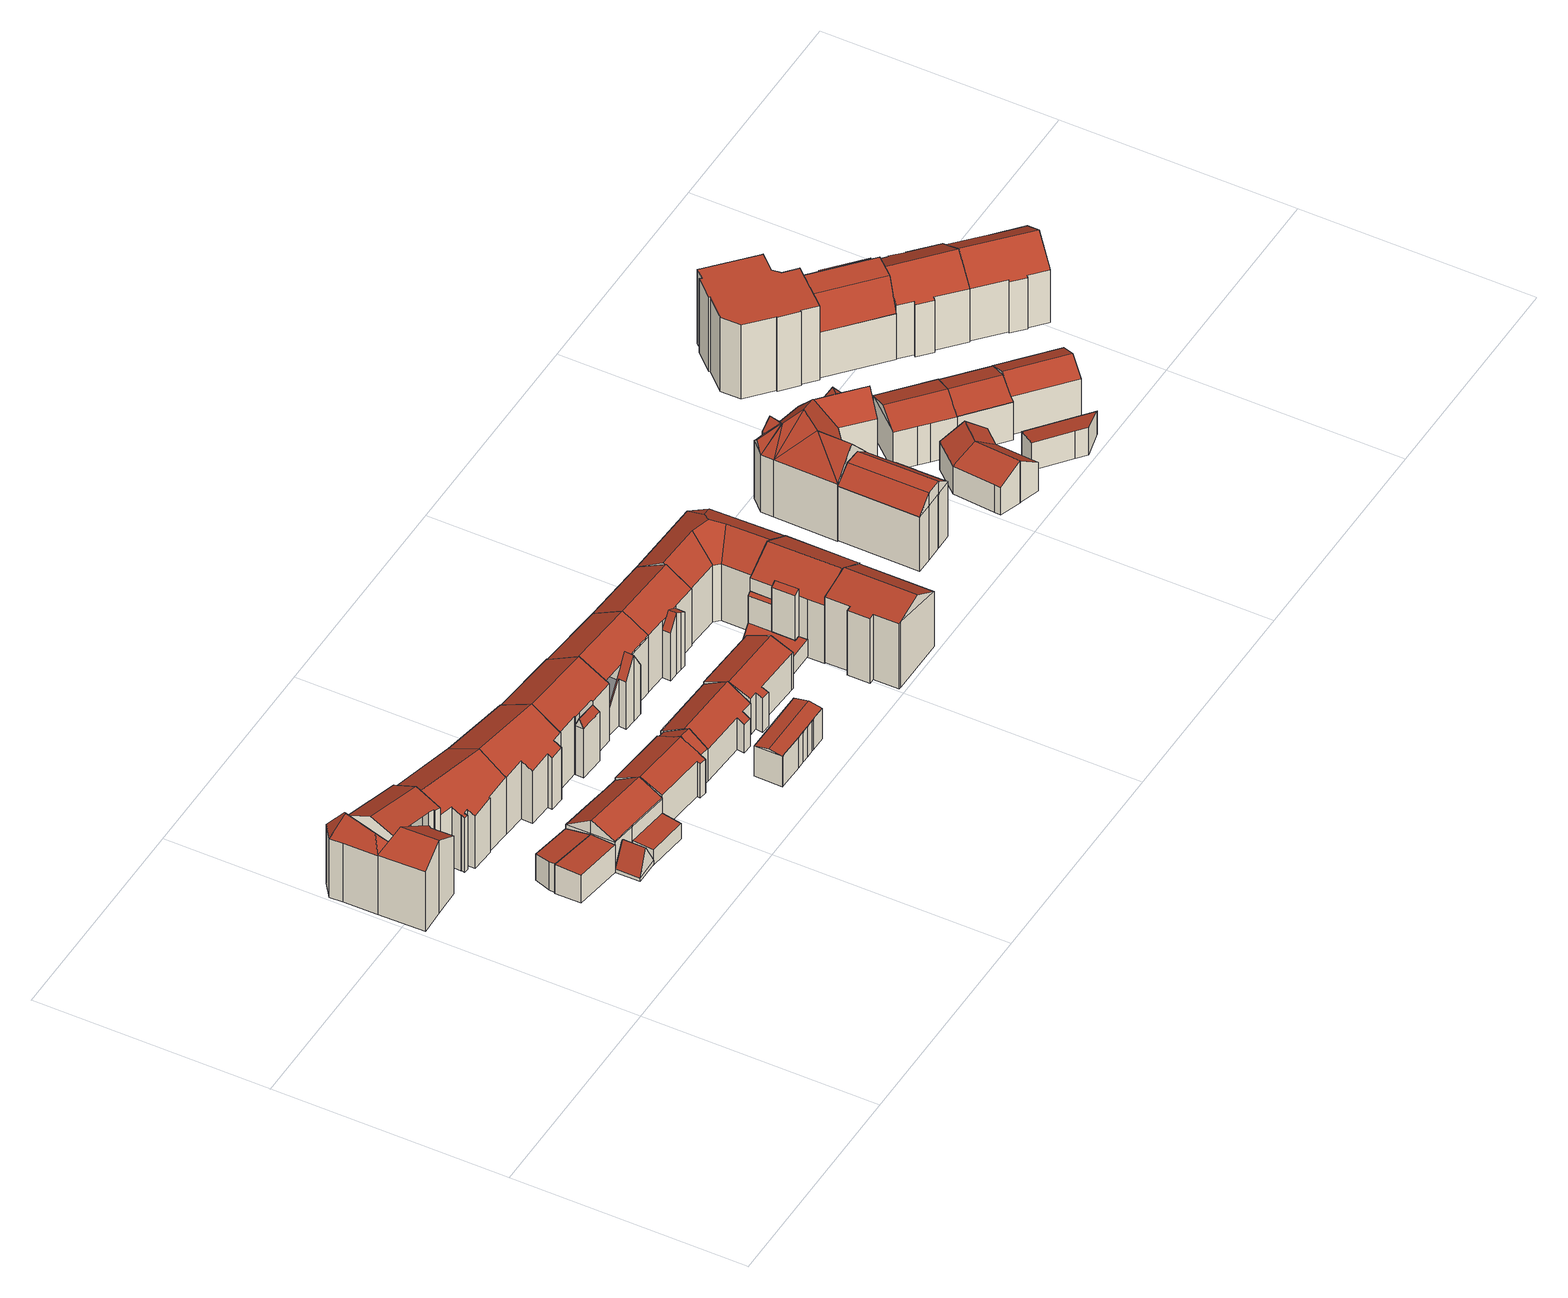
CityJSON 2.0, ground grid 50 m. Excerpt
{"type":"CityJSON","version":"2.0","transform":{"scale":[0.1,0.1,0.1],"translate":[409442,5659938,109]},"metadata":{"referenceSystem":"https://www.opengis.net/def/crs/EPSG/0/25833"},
"CityObjects":{
"building1":{"type":"Building","attributes":{"Gemeindeschluessel":14612000,"Geometrietyp2DReferenz":"3000","function":"31001_9998","roofType":"9999"},"children":["building1-1","building1-2","building1-3"]},
"building1-1":{"type":"BuildingPart","attributes":{"Dachtyp_tdc":"tdcFreeFormRoof","Dachneigung":51.76,"QualitaetDacherkennung":16,"Geometrietyp2DReferenz":"3000","measuredHeight":18.8,"roofType":"5000"},"parents":["building1"],"geometry":[{"type":"MultiSurface","lod":"2","boundaries":[[[0,1,2,3]],[[1,4,5,2]],[[4,6,7,5]],[[6,8,9,7]],[[8,10,11,12,9]],[[6,4,13,14]],[[4,1,0,15,13]],[[0,16,15]],[[16,17,18,10,8,14,13,15]],[[8,6,14]],[[19,3,2,5,7,9,12,20]]],"semantics":{"surfaces":[{"type":"WallSurface"},{"type":"RoofSurface"},{"type":"GroundSurface"}],"values":[0,0,0,0,0,1,1,1,1,1,2]}}]},
"building1-2":{"type":"BuildingPart","attributes":{"Dachtyp_tdc":"tdcGableRoof","Dachneigung":30.54,"QualitaetDacherkennung":69,"Geometrietyp2DReferenz":"3000","measuredHeight":18.02,"roofType":"3100"},"parents":["building1"],"geometry":[{"type":"MultiSurface","lod":"2","boundaries":[[[21,22,23,24]],[[22,25,26,23]],[[25,27,3,26]],[[28,29,30,31]],[[29,21,24,30]],[[32,27,25,22]],[[22,21,29,28,33,32]],[[24,23,26,3,19,34,31,30]]],"semantics":{"surfaces":[{"type":"WallSurface"},{"type":"RoofSurface"},{"type":"GroundSurface"}],"values":[0,0,0,0,0,1,1,2]}}]},
"building1-3":{"type":"BuildingPart","attributes":{"Dachtyp_tdc":"tdcGableRoof","Dachneigung":30.98,"QualitaetDacherkennung":46,"Geometrietyp2DReferenz":"3000","measuredHeight":17.95,"roofType":"3100"},"parents":["building1"],"geometry":[{"type":"MultiSurface","lod":"2","boundaries":[[[35,36,28,31,37]],[[11,38,39,12]],[[38,40,41,39]],[[40,42,43,41]],[[42,44,45,43]],[[44,35,37,45]],[[40,38,11,18,46]],[[46,47,48,33,36,35,44,42,40]],[[37,31,34,19,20,12,39,41,43,45]]],"semantics":{"surfaces":[{"type":"WallSurface"},{"type":"RoofSurface"},{"type":"GroundSurface"}],"values":[0,0,0,0,0,0,1,1,2]}}]},
"building2":{"type":"Building","attributes":{"Dachtyp_tdc":"tdcPolyFlatRoof","Gemeindeschluessel":14612000,"Dachneigung":4.63,"QualitaetDacherkennung":80,"Geometrietyp2DReferenz":"3000","measuredHeight":7.15,"function":"31001_9998","roofType":"2100"},"geometry":[{"type":"Solid","lod":"2","boundaries":[[[[49,50,51,52]],[[50,53,54,51]],[[53,55,56,54]],[[55,57,58,56]],[[57,49,52,58]],[[57,55,53,50,49]],[[52,51,54,56,58]]]],"semantics":{"surfaces":[{"type":"WallSurface"},{"type":"RoofSurface"},{"type":"GroundSurface"}],"values":[[0,0,0,0,0,1,2]]}}]},
"building3":{"type":"Building","attributes":{"Dachtyp_tdc":"tdcPolyFlatRoof","Gemeindeschluessel":14612000,"Dachneigung":7.76,"QualitaetDacherkennung":81,"Geometrietyp2DReferenz":"3000","measuredHeight":7.2,"function":"31001_9998","roofType":"2100"},"geometry":[{"type":"Solid","lod":"2","boundaries":[[[[59,60,61,62]],[[60,63,64,61]],[[63,65,66,64]],[[65,67,68,66]],[[67,59,62,68]],[[67,65,63,60,59]],[[62,61,64,66,68]]]],"semantics":{"surfaces":[{"type":"WallSurface"},{"type":"RoofSurface"},{"type":"GroundSurface"}],"values":[[0,0,0,0,0,1,2]]}}]},
"building4":{"type":"Building","attributes":{"Dachtyp_tdc":"tdcGableRoof","Gemeindeschluessel":14612000,"Dachneigung":69.43,"QualitaetDacherkennung":30,"Geometrietyp2DReferenz":"3000","measuredHeight":6.54,"function":"31001_9998","roofType":"3100"},"geometry":[{"type":"Solid","lod":"2","boundaries":[[[[69,70,71,72]],[[70,73,74,71]],[[73,75,58,74]],[[75,69,72,58]],[[73,70,76]],[[69,75,77]],[[70,69,77,76]],[[75,73,76,77]],[[72,71,74,58]]]],"semantics":{"surfaces":[{"type":"WallSurface"},{"type":"RoofSurface"},{"type":"GroundSurface"}],"values":[[0,0,0,0,0,0,1,1,2]]}}]},
"building5":{"type":"Building","attributes":{"Dachtyp_tdc":"tdcFreeFormRoof","Gemeindeschluessel":14612000,"Dachneigung":29.72,"QualitaetDacherkennung":57,"Geometrietyp2DReferenz":"3000","measuredHeight":17.85,"function":"31001_9998","roofType":"5000"},"geometry":[{"type":"Solid","lod":"2","boundaries":[[[[78,79,80,39]],[[79,81,82,80]],[[81,83,84,82]],[[83,85,86,84]],[[85,87,88,86]],[[87,89,90,88]],[[89,91,92,90]],[[91,93,94,92]],[[93,95,96,94]],[[95,97,98,96]],[[97,99,100,98]],[[99,101,102,100]],[[103,79,78,104]],[[99,97,95,93,91,89,87,85,83,81,103,104,105,106,101]],[[81,79,103]],[[78,105,104]],[[102,107,43,39,80,82,84,86,88,90,92,94,96,98,100]],[[101,106,107,102]],[[106,105,43,107]],[[105,78,39,43]]]],"semantics":{"surfaces":[{"type":"WallSurface"},{"type":"RoofSurface"},{"type":"GroundSurface"}],"values":[[0,0,0,0,0,0,0,0,0,0,0,0,1,1,0,0,2,0,0,0]]}}]},
"building6":{"type":"Building","attributes":{"Dachtyp_tdc":"tdcFreeFormRoof","Gemeindeschluessel":14612000,"Dachneigung":32.06,"QualitaetDacherkennung":81,"Geometrietyp2DReferenz":"3000","measuredHeight":10.95,"function":"31001_9998","roofType":"5000"},"geometry":[{"type":"Solid","lod":"2","boundaries":[[[[108,109,110,111]],[[109,112,113,110]],[[112,114,115,113]],[[114,116,117,115]],[[116,118,119,117]],[[118,120,121,119]],[[120,122,123,121]],[[122,108,111,123]],[[124,125,126,127,128]],[[129,130,108,122,131,125,124]],[[118,126,125,131,120]],[[120,131,122]],[[108,130,109]],[[109,130,129,112]],[[112,129,124,128,114]],[[114,128,127,116]],[[116,127,126,118]],[[111,110,113,115,117,119,121,123]]]],"semantics":{"surfaces":[{"type":"WallSurface"},{"type":"RoofSurface"},{"type":"GroundSurface"}],"values":[[0,0,0,0,0,0,0,0,1,1,0,0,0,0,0,0,0,2]]}}]},
"building7":{"type":"Building","attributes":{"Dachtyp_tdc":"tdcPolyFlatRoof","Gemeindeschluessel":14612000,"Dachneigung":5.11,"QualitaetDacherkennung":64,"Geometrietyp2DReferenz":"3000","measuredHeight":4.12,"function":"31001_9998","roofType":"2100"},"geometry":[{"type":"Solid","lod":"2","boundaries":[[[[132,133,134,135]],[[133,136,137,134]],[[136,138,139,137]],[[138,132,135,139]],[[138,136,133,132]],[[135,134,137,139]]]],"semantics":{"surfaces":[{"type":"WallSurface"},{"type":"RoofSurface"},{"type":"GroundSurface"}],"values":[[0,0,0,0,1,2]]}}]},
"building8":{"type":"Building","attributes":{"Dachtyp_tdc":"tdcFreeFormRoof","Gemeindeschluessel":14612000,"Dachneigung":30.39,"QualitaetDacherkennung":62,"Geometrietyp2DReferenz":"3000","measuredHeight":17.77,"function":"31001_9998","roofType":"5000"},"geometry":[{"type":"Solid","lod":"2","boundaries":[[[[140,141,142,143]],[[141,144,145,142]],[[144,146,147,145]],[[146,148,149,147]],[[148,150,151,149]],[[150,152,153,151]],[[152,154,155,153]],[[154,156,157,155]],[[156,158,159,157]],[[158,160,161,159]],[[160,162,163,161]],[[162,140,143,163]],[[164,148,146,165]],[[160,158,156,154,152,150,164,165,144,141,140,162]],[[146,144,165]],[[150,148,164]],[[143,142,145,147,149,151,153,155,157,159,161,163]]]],"semantics":{"surfaces":[{"type":"WallSurface"},{"type":"RoofSurface"},{"type":"GroundSurface"}],"values":[[0,0,0,0,0,0,0,0,0,0,0,0,1,1,0,0,2]]}}]},
"building9":{"type":"Building","attributes":{"Gemeindeschluessel":14612000,"Geometrietyp2DReferenz":"3000","function":"31001_9998","roofType":"9999"},"children":["building9-1","building9-2"]},
"building9-1":{"type":"BuildingPart","attributes":{"Dachtyp_tdc":"tdcGableRoof","Dachneigung":31.56,"QualitaetDacherkennung":73,"Geometrietyp2DReferenz":"3000","measuredHeight":11.24,"roofType":"3100"},"parents":["building9"],"geometry":[{"type":"MultiSurface","lod":"2","boundaries":[[[166,167,168,169]],[[167,170,171,168]],[[170,172,173,171]],[[170,167,174]],[[167,166,175,176,174]],[[172,170,174,176,177]],[[169,168,171,173,178]]],"semantics":{"surfaces":[{"type":"WallSurface"},{"type":"RoofSurface"},{"type":"GroundSurface"}],"values":[0,0,0,0,1,1,2]}}]},
"building9-2":{"type":"BuildingPart","attributes":{"Dachtyp_tdc":"tdcGableRoof","Dachneigung":26.32,"QualitaetDacherkennung":53,"Geometrietyp2DReferenz":"3000","measuredHeight":11.04,"roofType":"3100"},"parents":["building9"],"geometry":[{"type":"MultiSurface","lod":"2","boundaries":[[[179,180,181,182]],[[180,183,184,181]],[[183,185,186,184]],[[185,187,188,186]],[[187,189,166,169,188]],[[190,191,192,173,172]],[[191,179,182,192]],[[193,175,189,187,185]],[[185,183,180,179,191,190,177,193]],[[182,181,184,186,188,169,178,173,192]]],"semantics":{"surfaces":[{"type":"WallSurface"},{"type":"RoofSurface"},{"type":"GroundSurface"}],"values":[0,0,0,0,0,0,0,1,1,2]}}]},
"building10":{"type":"Building","attributes":{"Gemeindeschluessel":14612000,"Geometrietyp2DReferenz":"3000","function":"31001_9998","roofType":"9999"},"children":["building10-1","building10-2"]},
"building10-1":{"type":"BuildingPart","attributes":{"Dachtyp_tdc":"tdcGableRoof","Dachneigung":30.13,"QualitaetDacherkennung":70,"Geometrietyp2DReferenz":"3000","measuredHeight":17.76,"roofType":"3100"},"parents":["building10"],"geometry":[{"type":"MultiSurface","lod":"2","boundaries":[[[194,195,196,197,198]],[[199,200,201,202,203]],[[200,204,205,201]],[[204,206,207,205]],[[206,208,209,207]],[[208,210,211,209]],[[210,212,213,211]],[[212,214,215,213]],[[214,216,217,215]],[[216,218,219,217]],[[218,220,221,219]],[[220,194,198,221]],[[216,214,212,210,208]],[[208,206,204,200,199,222,195,194,220,218,216]],[[198,197,223,202,201,205,207,209,211,213,215,217,219,221]]],"semantics":{"surfaces":[{"type":"WallSurface"},{"type":"RoofSurface"},{"type":"GroundSurface"}],"values":[0,0,0,0,0,0,0,0,0,0,0,0,1,1,2]}}]},
"building10-2":{"type":"BuildingPart","attributes":{"Dachtyp_tdc":"tdcFreeFormRoof","Dachneigung":65.23,"QualitaetDacherkennung":11,"Geometrietyp2DReferenz":"3000","measuredHeight":14.26,"roofType":"5000"},"parents":["building10"],"geometry":[{"type":"MultiSurface","lod":"2","boundaries":[[[224,225,226,203]],[[224,203,227]],[[225,224,227,228]],[[225,228,196,226]],[[229,230,202,223,197]],[[228,227,230,229]],[[227,203,202,230]]],"semantics":{"surfaces":[{"type":"RoofSurface"},{"type":"WallSurface"},{"type":"GroundSurface"}],"values":[0,1,0,0,2,1,1]}}]},
"building11":{"type":"Building","attributes":{"Dachtyp_tdc":"tdcGableRoof","Gemeindeschluessel":14612000,"Dachneigung":31.96,"QualitaetDacherkennung":86,"Geometrietyp2DReferenz":"3000","measuredHeight":10.91,"function":"31001_9998","roofType":"3100"},"geometry":[{"type":"Solid","lod":"2","boundaries":[[[[231,232,233,234]],[[232,235,171,233]],[[235,236,237,171]],[[236,238,168,237]],[[238,239,240,168]],[[239,241,242,240]],[[241,243,244,242]],[[243,245,246,244]],[[245,247,248,246]],[[247,249,250,248]],[[243,241,239,238,236]],[[236,235,232,231,249,247,245,243]],[[250,234,233,171,237,168,240,242,244,246,248]],[[249,231,234,250]]]],"semantics":{"surfaces":[{"type":"WallSurface"},{"type":"RoofSurface"},{"type":"GroundSurface"}],"values":[[0,0,0,0,0,0,0,0,0,0,1,1,2,0]]}}]},
"building12":{"type":"Building","attributes":{"Dachtyp_tdc":"tdcGableRoof","Gemeindeschluessel":14612000,"Dachneigung":13.2,"QualitaetDacherkennung":96,"Geometrietyp2DReferenz":"3000","measuredHeight":8.26,"function":"31001_9998","roofType":"3100"},"geometry":[{"type":"Solid","lod":"2","boundaries":[[[[251,252,253,254]],[[252,255,256,253]],[[255,257,258,256]],[[257,259,260,258]],[[259,261,262,260]],[[261,263,264,262]],[[263,265,266,264]],[[265,267,268,266]],[[267,269,270,268]],[[269,271,272,270]],[[271,273,274,272]],[[273,251,254,274]],[[275,276,277,278,279,280,281,282,283,284]],[[269,267,265,277,276,271]],[[273,275,284,251]],[[251,284,283,252]],[[252,283,282,255]],[[255,282,281,257]],[[257,281,280,259]],[[259,280,279,261]],[[261,279,278,263]],[[263,278,277,265]],[[271,276,275,273]],[[254,253,256,258,260,262,264,266,268,270,272,274]]]],"semantics":{"surfaces":[{"type":"WallSurface"},{"type":"RoofSurface"},{"type":"GroundSurface"}],"values":[[0,0,0,0,0,0,0,0,0,0,0,0,1,1,0,0,0,0,0,0,0,0,0,2]]}}]},
"building13":{"type":"Building","attributes":{"Gemeindeschluessel":14612000,"Geometrietyp2DReferenz":"3000","function":"31001_9998","roofType":"9999"},"children":["building13-1","building13-2"]},
"building13-1":{"type":"BuildingPart","attributes":{"Dachtyp_tdc":"tdcGableRoof","Dachneigung":29.61,"QualitaetDacherkennung":60,"Geometrietyp2DReferenz":"3000","measuredHeight":17.54,"roofType":"3100"},"parents":["building13"],"geometry":[{"type":"MultiSurface","lod":"2","boundaries":[[[285,286,287,288]],[[286,289,290,291,287]],[[292,293,294,295,296]],[[293,297,298,294]],[[297,285,288,298]],[[297,299,300,301,302]],[[303,304,301,300,305,306,307,308]],[[292,305,300,299,293]],[[286,304,303,289]],[[285,302,301,304,286]],[[297,302,285]],[[293,299,297]],[[288,287,291,309,295,294,298]]],"semantics":{"surfaces":[{"type":"WallSurface"},{"type":"RoofSurface"},{"type":"GroundSurface"}],"values":[0,0,0,0,0,1,1,0,0,0,0,0,2]}}]},
"building13-2":{"type":"BuildingPart","attributes":{"Dachtyp_tdc":"tdcGableRoof","Dachneigung":60.43,"QualitaetDacherkennung":20,"Geometrietyp2DReferenz":"3000","measuredHeight":16.41,"roofType":"3100"},"parents":["building13"],"geometry":[{"type":"MultiSurface","lod":"2","boundaries":[[[310,311,312,313]],[[311,314,315,312]],[[314,316,317,315]],[[316,296,295,317]],[[290,318,319,291]],[[318,310,313,319]],[[320,306,321,296,316,314,311,310]],[[310,318,290,322,308,320]],[[313,312,315,317,295,309,291,319]]],"semantics":{"surfaces":[{"type":"WallSurface"},{"type":"RoofSurface"},{"type":"GroundSurface"}],"values":[0,0,0,0,0,0,1,1,2]}}]},
"building14":{"type":"Building","attributes":{"Dachtyp_tdc":"tdcGableRoof","Gemeindeschluessel":14612000,"Dachneigung":25.59,"QualitaetDacherkennung":54,"Geometrietyp2DReferenz":"3000","measuredHeight":10.78,"function":"31001_9998","roofType":"3100"},"geometry":[{"type":"Solid","lod":"2","boundaries":[[[[323,324,325,326]],[[324,327,328,325]],[[327,329,330,328]],[[329,331,332,330]],[[331,333,334,332]],[[333,335,336,334]],[[335,337,338,336]],[[337,339,246,338]],[[339,340,341,246]],[[340,342,242,341]],[[342,343,344,242]],[[343,323,326,344]],[[340,339,337,335,333,331,329,327,324,323]],[[323,343,342,340]],[[326,325,328,330,332,334,336,338,246,341,242,344]]]],"semantics":{"surfaces":[{"type":"WallSurface"},{"type":"RoofSurface"},{"type":"GroundSurface"}],"values":[[0,0,0,0,0,0,0,0,0,0,0,0,1,1,2]]}}]},
"building15":{"type":"Building","attributes":{"Gemeindeschluessel":14612000,"Geometrietyp2DReferenz":"3000","function":"31001_9998","roofType":"9999"},"children":["building15-1","building15-2"]},
"building15-1":{"type":"BuildingPart","attributes":{"Dachtyp_tdc":"tdcGableRoof","Dachneigung":30.23,"QualitaetDacherkennung":64,"Geometrietyp2DReferenz":"3000","measuredHeight":17.56,"roofType":"3100"},"parents":["building15"],"geometry":[{"type":"MultiSurface","lod":"2","boundaries":[[[345,346,347,348]],[[346,349,350,347]],[[349,351,352,350]],[[351,353,352]],[[354,355,356]],[[354,357,358,355]],[[357,359,360,358]],[[359,302,361,360]],[[302,362,363,361]],[[362,345,348,363]],[[359,357,354,364,365,366,351,349,346,345]],[[345,362,302,359]],[[348,347,350,352,367,355,358,360,361,363]]],"semantics":{"surfaces":[{"type":"WallSurface"},{"type":"RoofSurface"},{"type":"GroundSurface"}],"values":[0,0,0,0,0,0,0,0,0,0,1,1,2]}}]},
"building15-2":{"type":"BuildingPart","attributes":{"Dachtyp_tdc":"tdcGableRoof","Dachneigung":57.87,"QualitaetDacherkennung":35,"Geometrietyp2DReferenz":"3000","measuredHeight":15.24,"roofType":"3100"},"parents":["building15"],"geometry":[{"type":"MultiSurface","lod":"2","boundaries":[[[353,368,369,352]],[[368,370,371,369]],[[370,372,373,371]],[[372,374,375,373]],[[374,356,355,375]],[[372,370,368,353,366,376]],[[376,364,356,374,372]],[[367,352,369,371,373,375,355]]],"semantics":{"surfaces":[{"type":"WallSurface"},{"type":"RoofSurface"},{"type":"GroundSurface"}],"values":[0,0,0,0,0,1,1,2]}}]},
"building16":{"type":"Building","attributes":{"Gemeindeschluessel":14612000,"Geometrietyp2DReferenz":"3000","function":"31001_9998","roofType":"9999"},"children":["building16-1","building16-2"]},
"building16-1":{"type":"BuildingPart","attributes":{"Dachtyp_tdc":"tdcPolyFlatRoof","Dachneigung":0,"QualitaetDacherkennung":87,"Geometrietyp2DReferenz":"3000","measuredHeight":4.17,"roofType":"1000"},"parents":["building16"],"geometry":[{"type":"MultiSurface","lod":"2","boundaries":[[[377,378,379,380]],[[378,381,382,379]],[[381,383,384,382]],[[383,385,325,384]],[[385,386,344,325]],[[386,387,388,344]],[[387,389,390,388]],[[389,391,392,390]],[[391,389,387,386,385,383,381,378,377]],[[380,379,382,384,325,344,388,390,392]]],"semantics":{"surfaces":[{"type":"WallSurface"},{"type":"RoofSurface"},{"type":"GroundSurface"}],"values":[0,0,0,0,0,0,0,0,1,2]}}]},
"building16-2":{"type":"BuildingPart","attributes":{"Dachtyp_tdc":"tdcPolyFlatRoof","Dachneigung":0,"QualitaetDacherkennung":0,"Geometrietyp2DReferenz":"3000","measuredHeight":10.93,"roofType":"9999"},"parents":["building16"],"geometry":[{"type":"MultiSurface","lod":"2","boundaries":[[[393,394,395,396]],[[396,395,397,392,391]],[[395,394,398,397]],[[394,393,377,380,398]],[[391,377,393,396]],[[392,397,398,380]],[[391,392,380,377]]],"semantics":{"surfaces":[{"type":"RoofSurface"},{"type":"WallSurface"},{"type":"GroundSurface"},{"type":"ClosureSurface","isClosure":"1","QuelleClosure":"LoD1Solid"}],"values":[0,1,1,1,1,2,3]}}]},
"building17":{"type":"Building","attributes":{"Dachtyp_tdc":"tdcFreeFormRoof","Gemeindeschluessel":14612000,"Dachneigung":11.77,"QualitaetDacherkennung":71,"Geometrietyp2DReferenz":"3000","measuredHeight":17.76,"function":"31001_9998","roofType":"5000"},"geometry":[{"type":"Solid","lod":"2","boundaries":[[[[399,400,401,402]],[[400,403,404,401]],[[403,405,406,404]],[[405,407,408,406]],[[407,409,410,408]],[[409,411,412,410]],[[411,413,414,412]],[[413,415,416,414]],[[415,399,402,416]],[[409,407,405,417,418,399,415,413,411]],[[403,400,418,417]],[[400,399,418]],[[405,403,417]],[[402,401,404,406,408,410,412,414,416]]]],"semantics":{"surfaces":[{"type":"WallSurface"},{"type":"RoofSurface"},{"type":"GroundSurface"}],"values":[[0,0,0,0,0,0,0,0,0,1,1,0,0,2]]}}]},
"building18":{"type":"Building","attributes":{"name":"Hotel Windsor","Gemeindeschluessel":14612000,"Geometrietyp2DReferenz":"3000","function":"31001_2071","roofType":"9999"},"children":["building18-1","building18-2"]},
"building18-1":{"type":"BuildingPart","attributes":{"Dachtyp_tdc":"tdcPolyFlatRoof","Dachneigung":28.87,"QualitaetDacherkennung":52,"Geometrietyp2DReferenz":"3000","measuredHeight":16.11,"roofType":"2100"},"parents":["building18"],"geometry":[{"type":"MultiSurface","lod":"2","boundaries":[[[419,420,421,422]],[[420,423,421]],[[424,425,426,427,428]],[[425,419,422,426]],[[425,424,420,419]],[[422,421,427,426]]],"semantics":{"surfaces":[{"type":"WallSurface"},{"type":"RoofSurface"},{"type":"GroundSurface"}],"values":[0,0,0,0,1,2]}}]},
"building18-2":{"type":"BuildingPart","attributes":{"Dachtyp_tdc":"tdcGableRoof","Dachneigung":32.04,"QualitaetDacherkennung":59,"Geometrietyp2DReferenz":"3000","measuredHeight":18.28,"roofType":"3100"},"parents":["building18"],"geometry":[{"type":"MultiSurface","lod":"2","boundaries":[[[423,429,430,421]],[[429,431,432,430]],[[431,433,434,432]],[[433,435,436,434]],[[435,437,438,436]],[[437,439,440,438]],[[439,441,442,440]],[[441,443,444,442]],[[443,445,446,444]],[[445,428,427,446]],[[441,439,437,435,433]],[[433,431,429,423,428,445,443,441]],[[427,421,430,432,434,436,438,440,442,444,446]]],"semantics":{"surfaces":[{"type":"WallSurface"},{"type":"RoofSurface"},{"type":"GroundSurface"}],"values":[0,0,0,0,0,0,0,0,0,0,1,1,2]}}]},
"building19":{"type":"Building","attributes":{"Dachtyp_tdc":"tdcFreeFormRoof","Gemeindeschluessel":14612000,"Dachneigung":33.56,"QualitaetDacherkennung":49,"Geometrietyp2DReferenz":"3000","measuredHeight":18.74,"function":"31001_9998","roofType":"5000"},"geometry":[{"type":"Solid","lod":"2","boundaries":[[[[447,448,449,450]],[[448,451,452,449]],[[451,362,453,452]],[[362,454,455,453]],[[454,456,457,455]],[[456,458,459,457]],[[458,460,461,459]],[[460,447,450,461]],[[462,460,458]],[[463,464,465,462,458,456]],[[463,456,454]],[[466,467,464,463,454,362]],[[466,362,451]],[[467,466,451,448]],[[465,464,467,448,447]],[[462,465,447,460]],[[450,449,452,453,455,457,459,461]]]],"semantics":{"surfaces":[{"type":"WallSurface"},{"type":"RoofSurface"},{"type":"GroundSurface"}],"values":[[0,0,0,0,0,0,0,0,0,1,1,1,0,1,1,1,2]]}}]},
"building20":{"type":"Building","attributes":{"Dachtyp_tdc":"tdcFreeFormRoof","Gemeindeschluessel":14612000,"Dachneigung":40.74,"QualitaetDacherkennung":59,"Geometrietyp2DReferenz":"3000","measuredHeight":16.59,"function":"31001_9998","roofType":"5000"},"geometry":[{"type":"Solid","lod":"2","boundaries":[[[[468,469,470,471]],[[469,472,473,470]],[[472,474,475,473]],[[474,476,477,475]],[[476,478,479,477]],[[478,480,481,479]],[[480,482,483,481]],[[482,484,485,483]],[[484,486,487,485]],[[486,488,489,487]],[[488,490,491,489]],[[490,492,493,491]],[[492,468,471,493]],[[494,495,496,497]],[[498,499,500,501,502,503,504,474,472,505]],[[501,494,497,506,502]],[[468,498,505,469]],[[469,505,472]],[[474,504,476]],[[476,504,503,478]],[[478,503,502,480]],[[480,502,506,497,484,482]],[[490,500,499,492]],[[488,495,494,501,500,490]],[[492,499,498,468]],[[484,497,496,486]],[[486,496,495,488]],[[471,470,473,475,477,479,481,483,485,487,489,491,493]]]],"semantics":{"surfaces":[{"type":"WallSurface"},{"type":"RoofSurface"},{"type":"GroundSurface"}],"values":[[0,0,0,0,0,0,0,0,0,0,0,0,0,1,1,1,0,0,0,0,0,0,0,0,0,0,0,2]]}}]},
"building21":{"type":"Building","attributes":{"Dachtyp_tdc":"tdcFreeFormRoof","Gemeindeschluessel":14612000,"Dachneigung":49.49,"QualitaetDacherkennung":16,"Geometrietyp2DReferenz":"3000","measuredHeight":22.31,"function":"31001_9998","roofType":"5000"},"geometry":[{"type":"Solid","lod":"2","boundaries":[[[[507,508,509,510]],[[508,511,512,509]],[[511,513,514,512]],[[513,515,516,514]],[[515,517,518,516]],[[517,519,520,518]],[[519,521,522,520]],[[521,523,524,522]],[[523,525,526,524]],[[525,527,528,526]],[[527,529,530,528]],[[529,531,532,530]],[[531,533,534,532]],[[533,535,536,534]],[[535,537,538,536]],[[537,539,540,538]],[[539,541,542,540]],[[541,543,544,542]],[[543,507,510,544]],[[545,539,546]],[[539,547,546]],[[537,547,539]],[[537,548,547]],[[537,549,548]],[[535,549,537]],[[549,535,550]],[[549,550,533,531]],[[551,552,548,549,531,529]],[[529,527,553,554,551]],[[553,525,523,555,554]],[[556,557,555,523,521]],[[557,556,519,517]],[[552,551,554,555,557,517,515]],[[547,548,552,515,513]],[[558,559,546,547,513,511]],[[559,558,508,507]],[[545,546,559]],[[545,559,507]],[[545,507,543]],[[543,541,545]],[[539,545,541]],[[533,550,535]],[[525,553,527]],[[519,556,521]],[[508,558,511]],[[510,509,512,514,516,518,520,522,524,526,528,530,532,534,536,538,540,542,544]]]],"semantics":{"surfaces":[{"type":"WallSurface"},{"type":"RoofSurface"},{"type":"GroundSurface"}],"values":[[0,0,0,0,0,0,0,0,0,0,0,0,0,0,0,0,0,0,0,1,1,1,1,1,1,1,1,1,1,1,1,1,1,1,1,1,1,1,1,1,0,0,0,0,0,2]]}}]},
"building22":{"type":"Building","attributes":{"Gemeindeschluessel":14612000,"Geometrietyp2DReferenz":"3000","function":"31001_9998","roofType":"9999"},"children":["building22-1","building22-2"]},
"building22-1":{"type":"BuildingPart","attributes":{"Dachtyp_tdc":"tdcGableRoof","Dachneigung":35.91,"QualitaetDacherkennung":82,"Geometrietyp2DReferenz":"3000","measuredHeight":10.4,"roofType":"3100"},"parents":["building22"],"geometry":[{"type":"MultiSurface","lod":"2","boundaries":[[[560,561,562,563]],[[561,564,565,562]],[[564,566,567,565]],[[560,563,568,569]],[[569,570,571,572,573,574,560]],[[575,573,572,576,577]],[[564,575,577,566]],[[561,574,573,575,564]],[[560,574,561]],[[563,562,565,567,578,568]]],"semantics":{"surfaces":[{"type":"WallSurface"},{"type":"RoofSurface"},{"type":"GroundSurface"}],"values":[0,0,0,0,1,1,0,0,0,2]}}]},
"building22-2":{"type":"BuildingPart","attributes":{"Dachtyp_tdc":"tdcGableRoof","Dachneigung":37.72,"QualitaetDacherkennung":77,"Geometrietyp2DReferenz":"3000","measuredHeight":10.42,"roofType":"3100"},"parents":["building22"],"geometry":[{"type":"MultiSurface","lod":"2","boundaries":[[[579,580,581,582]],[[580,583,584,581]],[[583,585,586,584]],[[585,569,568,586]],[[587,588,567,566,577]],[[587,579,582,588]],[[589,570,569,585,583,580]],[[580,579,587,577,576,572,589]],[[582,581,584,586,568,578,567,588]]],"semantics":{"surfaces":[{"type":"WallSurface"},{"type":"RoofSurface"},{"type":"GroundSurface"}],"values":[0,0,0,0,0,0,1,1,2]}}]},
"building23":{"type":"Building","attributes":{"Dachtyp_tdc":"tdcFreeFormRoof","Gemeindeschluessel":14612000,"Dachneigung":22.63,"QualitaetDacherkennung":75,"Geometrietyp2DReferenz":"3000","measuredHeight":11.9,"function":"31001_9998","roofType":"5000"},"geometry":[{"type":"Solid","lod":"2","boundaries":[[[[590,591,592,593]],[[591,594,595,592]],[[594,596,597,595]],[[596,598,599,597]],[[598,600,601,599]],[[600,590,593,601]],[[602,594,591,603]],[[598,596,602,603,590,600]],[[591,590,603]],[[596,594,602]],[[593,592,595,597,599,601]]]],"semantics":{"surfaces":[{"type":"WallSurface"},{"type":"RoofSurface"},{"type":"GroundSurface"}],"values":[[0,0,0,0,0,0,1,1,0,0,2]]}}]},
"building24":{"type":"Building","attributes":{"Dachtyp_tdc":"tdcPolyFlatRoof","Gemeindeschluessel":14612000,"Dachneigung":13.91,"QualitaetDacherkennung":75,"Geometrietyp2DReferenz":"3000","measuredHeight":6.83,"function":"31001_9998","roofType":"2100"},"geometry":[{"type":"Solid","lod":"2","boundaries":[[[[604,605,606,607]],[[605,608,609,606]],[[608,610,611,609]],[[610,612,613,611]],[[612,604,607,613]],[[612,610,608,605,604]],[[607,606,609,611,613]]]],"semantics":{"surfaces":[{"type":"WallSurface"},{"type":"RoofSurface"},{"type":"GroundSurface"}],"values":[[0,0,0,0,0,1,2]]}}]},
"building25":{"type":"Building","attributes":{"Dachtyp_tdc":"tdcGableRoof","Gemeindeschluessel":14612000,"Dachneigung":22.81,"QualitaetDacherkennung":74,"Geometrietyp2DReferenz":"3000","measuredHeight":11.64,"function":"31001_9998","roofType":"3100"},"geometry":[{"type":"Solid","lod":"2","boundaries":[[[[596,614,615,616]],[[614,617,618,615]],[[617,619,620,618]],[[619,621,622,620]],[[621,623,624,622]],[[623,596,616,624]],[[625,626,627,614,602]],[[628,629,625,602,630]],[[623,628,630,596]],[[596,630,602,614]],[[621,629,628,623]],[[619,626,625,629,621]],[[617,627,626,619]],[[614,627,617]],[[616,615,618,620,622,624]]]],"semantics":{"surfaces":[{"type":"WallSurface"},{"type":"RoofSurface"},{"type":"GroundSurface"}],"values":[[0,0,0,0,0,0,1,1,0,0,0,0,0,0,2]]}}]},
"building26":{"type":"Building","attributes":{"Dachtyp_tdc":"tdcGableRoof","Gemeindeschluessel":14612000,"Dachneigung":28.83,"QualitaetDacherkennung":75,"Geometrietyp2DReferenz":"3000","measuredHeight":11.89,"function":"31001_9998","roofType":"3100"},"geometry":[{"type":"Solid","lod":"2","boundaries":[[[[631,632,633,634]],[[632,635,636,633]],[[635,637,638,636]],[[637,631,634,638]],[[635,632,639]],[[631,637,640]],[[632,631,640,639]],[[637,635,639,640]],[[634,633,636,638]]]],"semantics":{"surfaces":[{"type":"WallSurface"},{"type":"RoofSurface"},{"type":"GroundSurface"}],"values":[[0,0,0,0,0,0,1,1,2]]}}]},
"building27":{"type":"Building","attributes":{"Dachtyp_tdc":"tdcPolyFlatRoof","Gemeindeschluessel":14612000,"Dachneigung":0,"QualitaetDacherkennung":37,"Geometrietyp2DReferenz":"3000","measuredHeight":18.45,"function":"31001_9998","roofType":"1000"},"geometry":[{"type":"Solid","lod":"2","boundaries":[[[[641,642,643,644]],[[642,645,646,643]],[[645,647,648,646]],[[647,649,650,648]],[[649,651,652,650]],[[651,653,654,652]],[[653,655,656,654]],[[655,657,658,656]],[[657,659,660,658]],[[659,661,662,660]],[[661,663,664,662]],[[663,665,666,664]],[[665,667,668,666]],[[667,669,670,668]],[[669,671,672,670]],[[671,673,674,672]],[[673,641,644,674]],[[673,671,669,667,665,663,661,659,657,655,653,651,649,647,645,642,641]],[[644,643,646,648,650,652,654,656,658,660,662,664,666,668,670,672,674]]]],"semantics":{"surfaces":[{"type":"WallSurface"},{"type":"RoofSurface"},{"type":"GroundSurface"}],"values":[[0,0,0,0,0,0,0,0,0,0,0,0,0,0,0,0,0,1,2]]}}]},
"building28":{"type":"Building","attributes":{"Gemeindeschluessel":14612000,"Geometrietyp2DReferenz":"3000","function":"31001_9998","roofType":"9999"},"children":["building28-1","building28-2","building28-3"]},
"building28-1":{"type":"BuildingPart","attributes":{"Dachtyp_tdc":"tdcFreeFormRoof","Dachneigung":71.5,"QualitaetDacherkennung":20,"Geometrietyp2DReferenz":"3000","measuredHeight":14.2,"roofType":"5000"},"parents":["building28"],"geometry":[{"type":"MultiSurface","lod":"2","boundaries":[[[675,676,677,678]],[[676,679,680,677]],[[679,681,682,680]],[[681,683,684,682]],[[683,685,686,684]],[[685,687,688,686]],[[687,689,688]],[[690,675,678,691,692]],[[687,685,683,693]],[[683,681,679,676,675,694,693]],[[675,690,694]],[[690,687,693,694]],[[678,677,680,682,684,686,688,691]]],"semantics":{"surfaces":[{"type":"WallSurface"},{"type":"RoofSurface"},{"type":"GroundSurface"}],"values":[0,0,0,0,0,0,0,0,1,1,1,1,2]}}]},
"building28-2":{"type":"BuildingPart","attributes":{"Dachtyp_tdc":"tdcCutGableRoof","Dachneigung":62.06,"QualitaetDacherkennung":57,"Geometrietyp2DReferenz":"3000","measuredHeight":17.98,"roofType":"9999"},"parents":["building28"],"geometry":[{"type":"MultiSurface","lod":"2","boundaries":[[[695,696,697,698]],[[696,699,700,697]],[[701,702,703,704]],[[702,695,698,703]],[[705,706,707,695]],[[708,709,710,711,712]],[[706,711,710,707]],[[701,713,712,711,706,705,702]],[[696,709,708,714,699]],[[695,707,710,709,696]],[[702,705,695]],[[698,697,700,704,703]]],"semantics":{"surfaces":[{"type":"WallSurface"},{"type":"RoofSurface"},{"type":"GroundSurface"}],"values":[0,0,0,0,1,1,1,0,0,0,0,2]}}]},
"building28-3":{"type":"BuildingPart","attributes":{"Dachtyp_tdc":"tdcFreeFormRoof","Dachneigung":77.46,"QualitaetDacherkennung":30,"Geometrietyp2DReferenz":"3000","measuredHeight":15.54,"roofType":"5000"},"parents":["building28"],"geometry":[{"type":"MultiSurface","lod":"2","boundaries":[[[715,692,691,716]],[[689,713,701,704,688]],[[714,715,716,700,699]],[[713,689,717]],[[689,692,715,718,717]],[[718,715,714]],[[714,713,717,718]],[[716,691,688,704,700]]],"semantics":{"surfaces":[{"type":"WallSurface"},{"type":"RoofSurface"},{"type":"GroundSurface"}],"values":[0,0,0,1,1,1,1,2]}}]},
"building29":{"type":"Building","attributes":{"Gemeindeschluessel":14612000,"Geometrietyp2DReferenz":"3000","function":"31001_9998","roofType":"9999"},"children":["building29-1","building29-2"]},
"building29-1":{"type":"BuildingPart","attributes":{"Dachtyp_tdc":"tdcGableRoof","Dachneigung":35.27,"QualitaetDacherkennung":63,"Geometrietyp2DReferenz":"3000","measuredHeight":17.67,"roofType":"3100"},"parents":["building29"],"geometry":[{"type":"MultiSurface","lod":"2","boundaries":[[[719,720,721,722]],[[720,723,724,721]],[[723,725,726,724]],[[725,727,728,726]],[[727,729,730,728]],[[729,683,731,730]],[[683,732,733,731]],[[732,734,735,733]],[[734,736,737,735]],[[738,739,740,741,742]],[[739,743,744,740]],[[743,745,746,744]],[[745,747,748,746]],[[747,749,750,748]],[[749,751,752,750]],[[751,719,722,752]],[[747,745,743,739,738,736,734,732,683,729,727]],[[727,725,723,720,719,751,749,747]],[[722,721,724,726,728,730,731,733,735,741,740,744,746,748,750,752]]],"semantics":{"surfaces":[{"type":"WallSurface"},{"type":"RoofSurface"},{"type":"GroundSurface"}],"values":[0,0,0,0,0,0,0,0,0,0,0,0,0,0,0,0,1,1,2]}}]},
"building29-2":{"type":"BuildingPart","attributes":{"Dachtyp_tdc":"tdcPolyFlatRoof","Dachneigung":7.96,"QualitaetDacherkennung":48,"Geometrietyp2DReferenz":"3000","measuredHeight":5.43,"roofType":"2100"},"parents":["building29"],"geometry":[{"type":"MultiSurface","lod":"2","boundaries":[[[737,753,754,735]],[[753,755,756,754]],[[755,757,758,756]],[[757,759,760,758]],[[759,761,740,760]],[[761,742,741,740]],[[761,759,757,755,753,737,742]],[[741,735,754,756,758,760,740]]],"semantics":{"surfaces":[{"type":"WallSurface"},{"type":"RoofSurface"},{"type":"GroundSurface"}],"values":[0,0,0,0,0,0,1,2]}}]},
"building30":{"type":"Building","attributes":{"Gemeindeschluessel":14612000,"Geometrietyp2DReferenz":"3000","function":"31001_9998","roofType":"9999"},"children":["building30-1","building30-2"]},
"building30-1":{"type":"BuildingPart","attributes":{"Dachtyp_tdc":"tdcGableRoof","Dachneigung":35.41,"QualitaetDacherkennung":71,"Geometrietyp2DReferenz":"3000","measuredHeight":17.49,"roofType":"3100"},"parents":["building30"],"geometry":[{"type":"MultiSurface","lod":"2","boundaries":[[[762,763,764,765]],[[763,766,767,764]],[[766,749,768,767]],[[749,769,770,768]],[[769,745,771,770]],[[745,772,773,774,771]],[[775,776,777,778,779]],[[776,780,781,777]],[[780,782,783,781]],[[782,784,785,783]],[[784,762,765,785]],[[780,776,775,772,745,769]],[[769,749,766,763,762,784,782,780]],[[765,764,767,768,770,771,774,778,777,781,783,785]]],"semantics":{"surfaces":[{"type":"WallSurface"},{"type":"RoofSurface"},{"type":"GroundSurface"}],"values":[0,0,0,0,0,0,0,0,0,0,0,1,1,2]}}]},
"building30-2":{"type":"BuildingPart","attributes":{"Dachtyp_tdc":"tdcPolyFlatRoof","Dachneigung":3.9,"QualitaetDacherkennung":31,"Geometrietyp2DReferenz":"3000","measuredHeight":4.93,"roofType":"2100"},"parents":["building30"],"geometry":[{"type":"MultiSurface","lod":"2","boundaries":[[[773,786,771,774]],[[786,787,788,771]],[[787,789,790,788]],[[789,791,792,790]],[[791,779,778,792]],[[779,791,789,787,786,773]],[[774,771,788,790,792,778]]],"semantics":{"surfaces":[{"type":"WallSurface"},{"type":"RoofSurface"},{"type":"GroundSurface"}],"values":[0,0,0,0,0,1,2]}}]}
},
"vertices":[
[5,553,156],[4,625,156],[4,625,11],[5,553,11],[3,653,156],[3,653,11],[34,677,156],[34,677,11],[80,663,156],[80,663,11],[78,655,156],[78,655,155],[78,655,11],[37,637,199],[41,642,196],[28,571,186],[44,541,156],[61,598,156],[77,652,156],[44,541,11],[61,598,11],
[121,458,155],[63,456,191],[63,456,11],[121,458,11],[7,454,158],[7,454,11],[5,553,158],[131,515,148],[120,505,155],[120,505,11],[131,515,11],[61,536,191],[79,530,180],[61,536,11],
[141,511,180],[131,515,180],[141,511,11],[189,621,155],[189,621,11],[172,564,190],[172,564,11],[153,503,179],[153,503,11],[143,508,179],[143,508,11],[61,598,190],[44,541,180],[61,536,180],
[211,240,80],[210,295,84],[210,295,12],[211,240,12],[213,295,84],[213,295,12],[314,277,84],[314,277,12],[314,226,80],[314,226,12],
[213,295,83],[214,309,81],[214,309,11],[213,295,11],[226,344,76],[226,344,11],[313,329,76],[313,329,11],[314,277,83],[314,277,11],
[366,219,23],[366,174,23],[366,174,12],[366,219,12],[314,174,20],[314,174,12],[314,226,20],[336,174,78],[336,223,78],
[189,621,148],[331,585,148],[331,585,11],[309,457,156],[309,457,11],[309,451,153],[309,451,11],[252,455,147],[252,455,11],[252,453,146],[252,453,11],[200,456,141],[200,456,11],[201,473,150],[201,473,11],[191,473,149],[191,473,11],[191,467,145],[191,467,11],[182,468,145],[182,468,11],[183,476,149],[183,476,11],[182,476,149],[182,476,11],[318,513,189],[168,552,189],[153,503,160],[183,496,160],[183,496,11],
[385,318,86],[432,311,86],[432,311,10],[385,318,10],[461,307,86],[461,307,10],[458,207,86],[458,207,10],[366,219,86],[366,219,10],[314,226,86],[314,226,10],[314,277,86],[314,277,10],[313,329,86],[313,329,10],[460,256,119],[314,275,119],[314,226,89],[366,219,89],[458,207,89],[461,307,87],[432,311,87],[314,277,118],
[458,207,52],[453,164,49],[453,164,11],[458,207,11],[366,174,48],[366,174,11],[366,219,52],[366,219,11],
[360,448,154],[309,451,151],[309,451,10],[360,448,10],[309,457,155],[309,457,10],[331,585,147],[331,585,10],[481,558,147],[481,558,10],[465,429,154],[465,429,10],[465,423,151],[465,423,10],[442,425,149],[442,425,10],[441,408,140],[441,408,10],[409,410,137],[409,410,10],[410,420,143],[410,420,10],[359,423,140],[359,423,10],[472,487,188],[318,513,188],
[597,294,88],[618,292,88],[618,292,9],[597,294,9],[614,197,90],[614,197,9],[587,201,91],[587,201,9],[616,237,122],[592,255,112],[591,240,122],[590,232,115],[591,241,9],
[569,188,93],[570,195,96],[570,195,9],[569,188,9],[458,207,96],[458,207,9],[460,254,119],[460,254,9],[461,307,93],[461,307,9],[597,294,93],[587,201,100],[585,186,93],[585,186,9],[591,241,119],
[624,409,151],[568,412,150],[568,412,131],[568,412,9],[624,409,9],[514,420,152],[514,421,152],[514,421,9],[514,420,9],[514,420,131],[465,423,152],[465,423,9],[465,429,155],[465,429,9],[472,487,187],[472,487,9],[481,558,145],[481,558,9],[631,544,147],[631,544,9],[631,541,148],[631,541,9],[628,474,187],[628,474,9],[625,418,156],[625,418,9],[625,413,153],[625,413,9],[569,416,152],[569,416,9],
[514,411,152],[559,408,151],[569,416,131],[513,401,131],[568,398,131],[568,398,9],[513,401,9],
[715,176,78],[716,192,88],[716,192,9],[715,176,9],[614,197,88],[616,246,118],[616,246,9],[618,292,90],[619,298,86],[619,298,9],[769,291,86],[769,291,9],[766,239,118],[766,239,9],[763,189,88],[763,189,9],[736,191,88],[736,191,9],[735,175,78],[735,175,9],
[781,68,86],[777,68,86],[777,68,11],[781,68,11],[759,68,86],[759,68,11],[743,68,86],[743,68,11],[725,68,86],[725,68,11],[668,69,86],[668,69,11],[666,69,86],[666,69,11],[666,129,86],[666,129,11],[759,128,86],[759,128,11],[778,128,86],[778,128,11],[815,128,86],[815,128,11],[815,68,86],[815,68,11],[815,68,87],[815,96,93],[666,97,93],[666,69,87],[668,69,87],[725,68,87],[743,68,87],[759,68,87],[777,68,87],[781,68,87],
[781,530,145],[774,410,145],[774,410,7],[781,530,7],[719,413,145],[719,413,128],[719,413,7],[625,420,145],[631,541,145],[631,541,7],[625,420,7],[625,420,47],[631,544,145],[631,544,7],[631,541,146],[628,477,183],[778,465,183],[781,530,146],[719,413,150],[774,410,150],[625,420,149],[683,416,150],[695,415,150],[707,414,150],[695,415,7],
[694,396,171],[668,398,124],[668,398,7],[694,396,7],[669,414,124],[669,414,7],[625,418,47],[625,418,7],[718,395,128],[718,395,7],[695,415,171],[680,416,145],[710,414,145],
[914,229,117],[912,200,106],[912,200,9],[914,229,9],[911,182,99],[911,182,9],[906,182,99],[906,182,9],[801,187,99],[801,187,9],[800,172,93],[800,172,9],[780,173,93],[780,173,9],[781,189,99],[781,189,9],[763,189,99],[766,237,117],[766,237,9],[769,291,91],[918,283,91],[918,283,9],
[927,456,184],[924,404,151],[924,404,8],[927,456,8],[924,401,149],[924,401,8],[871,404,149],[871,404,8],[871,404,142],[822,407,149],[822,407,8],[822,407,126],[774,410,149],[774,410,8],[778,465,184],[778,465,8],[781,530,8],[931,520,146],[931,520,8],[837,406,149],[844,405,149],[861,405,149],[844,405,8],
[870,386,142],[870,386,8],[858,387,150],[858,387,8],[843,388,160],[843,388,8],[822,389,126],[822,389,8],[844,405,160],
[987,269,51],[987,219,51],[987,219,9],[987,269,9],[1000,219,51],[1000,219,9],[1000,200,51],[1000,200,9],[912,200,51],[918,283,51],[918,305,51],[918,305,9],[941,304,51],[941,304,9],[987,318,51],[987,318,9],
[987,269,118],[1000,269,118],[1000,321,118],[987,318,118],[1000,321,9],[1000,269,9],
[1000,165,172],[1136,166,145],[1136,166,10],[1000,165,10],[1135,10,146],[1135,10,10],[1007,10,173],[1007,10,10],[1002,10,172],[1002,10,10],[1002,64,172],[1002,64,10],[990,64,170],[990,64,10],[990,112,170],[990,112,10],[1001,112,172],[1001,112,10],[1073,10,187],[1074,165,187],
[987,269,161],[1000,269,168],[1000,269,7],[987,269,7],[1000,269,151],[1000,219,168],[987,219,161],[987,219,7],[1000,219,7],[1000,219,151],
[1000,321,151],[1000,321,7],[1012,321,158],[1012,321,7],[1066,321,190],[1066,321,7],[1136,321,147],[1136,321,7],[1136,168,147],[1136,168,7],[1136,166,147],[1136,166,7],[1067,165,190],[1067,165,7],[1000,165,151],[1000,165,7],[1000,200,151],[1000,200,7],
[1012,388,146],[1001,400,146],[1001,400,6],[1012,388,6],[924,404,146],[924,404,6],[931,520,6],[1109,512,146],[1109,512,6],[1133,480,146],[1133,480,6],[1136,321,146],[1136,321,6],[1012,321,146],[1012,321,6],[1074,321,187],[1084,463,179],[1061,441,194],[1073,412,186],[927,462,184],[1028,457,185],
[1409,267,142],[1409,242,142],[1409,242,8],[1409,267,8],[1412,242,142],[1412,242,8],[1412,202,142],[1412,202,8],[1410,202,142],[1410,202,8],[1410,133,142],[1410,133,8],[1375,132,142],[1375,132,8],[1373,132,142],[1373,132,8],[1338,132,142],[1338,132,8],[1302,132,142],[1302,132,8],[1303,304,142],[1303,304,8],[1406,302,142],[1406,302,8],[1405,267,142],[1405,267,8],[1338,303,174],[1303,304,144],[1302,132,144],[1338,132,174],[1409,267,144],[1405,267,148],[1406,302,147],[1375,302,173],[1375,132,173],[1410,133,144],[1410,202,144],[1409,242,144],[1373,132,173],
[1359,489,148],[1361,494,148],[1361,494,6],[1359,489,6],[1402,484,148],[1402,484,6],[1401,479,148],[1401,479,6],[1453,469,148],[1453,469,6],[1488,438,148],[1488,438,6],[1490,440,148],[1490,440,6],[1522,412,148],[1522,412,6],[1520,409,148],[1520,409,6],[1547,385,148],[1547,385,6],[1493,326,148],[1493,326,6],[1437,377,148],[1437,377,6],[1406,352,148],[1406,352,6],[1406,302,148],[1406,302,6],[1303,304,148],[1303,304,6],[1304,439,148],[1304,439,6],[1305,466,148],[1305,466,6],[1333,495,148],[1333,495,6],[1338,494,148],[1338,494,6],[1320,482,166],[1348,447,199],[1348,445,199],[1373,414,229],[1355,376,208],[1354,303,208],[1438,429,195],[1434,429,198],[1520,356,195],[1468,403,195],[1471,406,189],[1506,426,173],[1490,408,173],[1381,489,173],[1375,463,173],
[1555,229,85],[1588,200,85],[1588,200,16],[1555,229,16],[1625,168,85],[1625,168,16],[1595,134,85],[1595,134,16],[1508,175,16],[1508,175,85],[1516,172,91],[1553,154,119],[1554,154,120],[1592,197,120],[1588,200,117],[1625,168,88],[1577,143,102],[1595,134,88],[1553,154,16],
[1547,56,120],[1546,56,120],[1546,56,16],[1547,56,16],[1500,71,84],[1500,71,16],[1501,85,84],[1501,85,16],[1590,42,88],[1590,42,16],[1553,154,120],
[1514,304,107],[1584,384,108],[1584,384,11],[1514,304,11],[1680,301,108],[1680,301,11],[1608,222,107],[1608,222,11],[1569,256,107],[1569,256,11],[1550,273,107],[1550,273,11],[1644,261,130],[1549,344,130],
[1629,77,89],[1658,114,78],[1658,114,21],[1629,77,21],[1773,20,78],[1773,20,21],[1716,6,89],[1716,6,21],[1696,23,89],[1696,23,21],
[1680,301,107],[1680,301,13],[1608,222,13],[1758,232,107],[1758,232,13],[1760,231,107],[1760,231,13],[1700,161,107],[1700,161,13],[1692,151,107],[1692,151,13],[1726,191,130],[1760,231,108],[1758,232,108],[1692,151,108],[1700,161,113],[1608,222,108],
[1760,231,109],[1865,140,109],[1865,140,15],[1760,231,15],[1805,71,110],[1805,71,15],[1700,161,110],[1700,161,15],[1835,105,134],[1730,195,134],
[1718,649,189],[1744,626,189],[1744,626,5],[1718,649,5],[1672,545,189],[1672,545,5],[1644,569,189],[1644,569,5],[1642,567,189],[1642,567,5],[1607,598,189],[1607,598,5],[1608,600,189],[1608,600,5],[1557,646,189],[1557,646,5],[1556,689,189],[1556,689,5],[1596,732,189],[1596,732,5],[1594,734,189],[1594,734,5],[1630,774,189],[1630,774,5],[1634,770,189],[1634,770,5],[1651,789,189],[1651,789,5],[1740,708,189],[1740,708,5],[1745,703,189],[1745,703,5],[1715,670,189],[1715,670,5],
[1817,591,139],[1823,598,111],[1823,598,10],[1817,591,10],[1842,581,111],[1842,581,10],[1836,574,139],[1836,574,10],[1869,545,139],[1869,545,10],[1865,541,139],[1865,541,10],[1863,539,139],[1863,539,10],[1863,539,134],[1812,585,139],[1812,585,10],[1812,585,134],[1863,545,152],[1818,585,151],
[1672,545,123],[1744,626,123],[1744,626,10],[1672,545,10],[1760,612,123],[1760,612,10],[1854,528,123],[1783,446,123],[1783,446,10],[1854,528,10],[1783,446,124],[1806,472,189],[1695,571,189],[1760,612,150],[1744,626,150],[1730,610,190],[1840,512,190],[1854,528,150],[1854,528,134],[1760,612,134],
[1780,612,134],[1780,612,10],[1853,538,166],[1778,605,165],
[1833,393,140],[1805,418,140],[1805,418,11],[1833,393,11],[1809,422,144],[1809,422,11],[1783,446,144],[1783,446,11],[1824,493,187],[1824,493,11],[1865,541,143],[1865,541,11],[1869,545,11],[1880,558,127],[1880,558,11],[1910,532,126],[1910,532,11],[1910,532,127],[1910,532,65],[1936,509,126],[1936,510,126],[1936,510,11],[1936,509,11],[1936,509,65],[1989,462,126],[1989,462,11],[1973,444,143],[1973,444,11],[1932,397,187],[1932,397,11],[1889,350,143],[1889,350,11],[1837,397,144],[1837,397,11],
[1918,542,63],[1918,542,11],[1920,544,63],[1920,544,11],[1946,521,63],[1946,521,11],[1944,519,63],[1944,519,11],[1936,510,65],
[1969,273,140],[1943,297,140],[1943,297,13],[1969,273,13],[1945,299,143],[1945,299,13],[1889,350,13],[1932,397,188],[1932,397,13],[1973,444,13],[1974,445,143],[1974,445,62],[1974,445,13],[2034,390,143],[2090,340,143],[2090,340,13],[2034,390,13],[2034,390,62],[2047,292,188],[2047,292,13],[2005,245,143],[2005,245,13],[1971,275,143],[1971,275,13],
[1973,444,62],[1989,462,61],[1989,462,13],[2000,452,61],[2000,452,13],[2050,408,61],[2050,408,13]
]}
